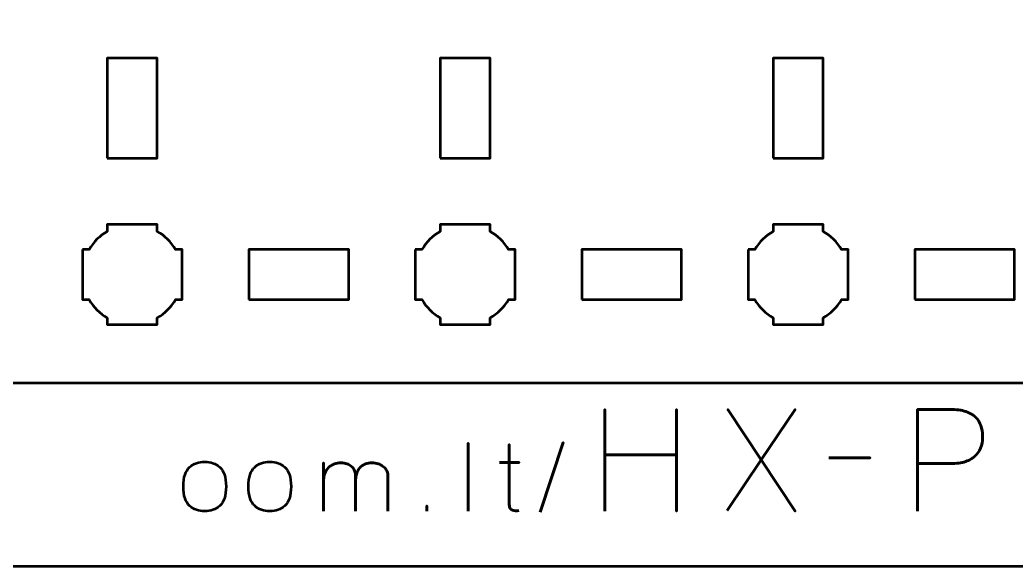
# Model space of a CAD drawing. Header units: centimetres. Extents: x -21 to 0, y -29.7 to 0.
# Drawn here: x -11.78 to -5.79, y -29.7 to -26.42 of the extents above; entities that cross this region are included whole.
import ezdxf

# ---------------------------------------------------------------- set-up
doc = ezdxf.new("R2010")
doc.units = ezdxf.units.CM
doc.header["$MEASUREMENT"] = 0
doc.layers.add('Layer 1', color=7, linetype='Continuous')

msp = doc.modelspace()

# ---------------------------------------------------------------- linework, layer by layer
at = {"layer": 'Layer 1', "lineweight": 53}
for points in [[(-11.25, -27.24999), (-10.95, -27.24999), (-10.95, -26.64999), (-11.25, -26.64999), (-11.25, -27.24999)], [(-9.25, -27.24999), (-8.95, -27.24999), (-8.95, -26.64999), (-9.25, -26.64999), (-9.25, -27.24999)], [(-7.25, -27.24999), (-6.95, -27.24999), (-6.95, -26.64999), (-7.25, -26.64999), (-7.25, -27.24999)], [(-10.4, -28.09999), (-9.8, -28.09999), (-9.8, -27.79999), (-10.4, -27.79999), (-10.4, -28.09999)], [(-8.4, -28.09999), (-7.8, -28.09999), (-7.8, -27.79999), (-8.4, -27.79999), (-8.4, -28.09999)], [(-6.4, -28.09999), (-5.8, -28.09999), (-5.8, -27.79999), (-6.4, -27.79999), (-6.4, -28.09999)]]:
    msp.add_lwpolyline(points, close=True, dxfattribs=at)
at = {"layer": 'Layer 1', "color": 1, "lineweight": 53}
msp.add_open_spline([(-21.00003, -29.19995), (-21.00003, -29.19995), (-21.00003, -5.29992), (-21.00003, -5.29992), (-21.00003, -5.29992), (-21.00003, -5.21709), (-20.93286, -5.14992), (-20.85003, -5.14992), (-20.85003, -5.14992), (-20.7672, -5.14992), (-20.70003, -5.08275), (-20.70003, -4.99992), (-20.70003, -4.99992), (-20.70003, -4.91709), (-20.7672, -4.84992), (-20.85003, -4.84992), (-20.85003, -4.84992), (-20.93286, -4.84992), (-21.00003, -4.78275), (-21.00003, -4.69992), (-21.00003, -4.69992), (-21.00003, -4.61709), (-20.93286, -4.54992), (-20.85003, -4.54992), (-20.85003, -4.54992), (-20.7672, -4.54992), (-20.70003, -4.48275), (-20.70003, -4.39992), (-20.70003, -4.39992), (-20.70003, -4.31709), (-20.7672, -4.24992), (-20.85003, -4.24992), (-20.85003, -4.24992), (-20.93286, -4.24992), (-21.00003, -4.18275), (-21.00003, -4.09992), (-21.00003, -4.09992), (-21.00003, -4.01709), (-20.93286, -3.94992), (-20.85003, -3.94992), (-20.85003, -3.94992), (-20.7672, -3.94992), (-20.70003, -3.88275), (-20.70003, -3.79992), (-20.70003, -3.79992), (-20.70003, -3.71709), (-20.7672, -3.64992), (-20.85003, -3.64992), (-20.85003, -3.64992), (-20.93286, -3.64992), (-21.00003, -3.58275), (-21.00003, -3.49992), (-21.00003, -3.49992), (-21.00003, -3.41709), (-20.93286, -3.34992), (-20.85003, -3.34992), (-20.85003, -3.34992), (-20.7672, -3.34992), (-20.70003, -3.28275), (-20.70003, -3.19992), (-20.70003, -3.19992), (-20.70003, -3.11709), (-20.7672, -3.04992), (-20.85003, -3.04992), (-20.85003, -3.04992), (-20.93286, -3.04992), (-21.00003, -2.98275), (-21.00003, -2.89992), (-21.00003, -2.89992), (-21.00003, -2.81709), (-20.93286, -2.74992), (-20.85003, -2.74992), (-20.85003, -2.74992), (-20.7672, -2.74992), (-20.70003, -2.68275), (-20.70003, -2.59992), (-20.70003, -2.59992), (-20.70003, -2.51709), (-20.7672, -2.44992), (-20.85003, -2.44992), (-20.85003, -2.44992), (-20.93286, -2.44992), (-21.00003, -2.38275), (-21.00003, -2.29992), (-21.00003, -2.29992), (-21.00003, -2.21709), (-20.93286, -2.14992), (-20.85003, -2.14992), (-20.85003, -2.14992), (-20.7672, -2.14992), (-20.70003, -2.08275), (-20.70003, -1.99992), (-20.70003, -1.99992), (-20.70003, -1.91709), (-20.7672, -1.84992), (-20.85003, -1.84992), (-20.85003, -1.84992), (-20.93286, -1.84992), (-21.00003, -1.78275), (-21.00003, -1.69992), (-21.00003, -1.69992), (-21.00003, -1.61709), (-20.93286, -1.54992), (-20.85003, -1.54992), (-20.85003, -1.54992), (-20.7672, -1.54992), (-20.70003, -1.48275), (-20.70003, -1.39992), (-20.70003, -1.39992), (-20.70003, -1.31709), (-20.7672, -1.24992), (-20.85003, -1.24992), (-20.85003, -1.24992), (-20.93286, -1.24992), (-21.00003, -1.18275), (-21.00003, -1.09992), (-21.00003, -1.09992), (-21.00003, -1.09992), (-21.00003, -0.49992), (-21.00003, -0.49992), (-21.00003, -0.49992), (-21.00003, -0.22295), (-20.77694, 0.00004), (-20.49994, 0.00004), (-20.49994, 0.00004), (-20.49994, 0.00004), (-0.50008, 0.00004), (-0.50008, 0.00004), (-0.50008, 0.00004), (-0.22294, 0.00004), (0.00002, -0.22295), (0.00002, -0.49992), (0.00002, -0.49992), (0.00002, -0.49992), (0.00002, -29.19995), (0.00002, -29.19995), (0.00002, -29.19995), (0.00002, -29.47695), (-0.22294, -29.70004), (-0.50008, -29.70004), (-0.50008, -29.70004), (-0.50008, -29.70004), (-20.49994, -29.70004), (-20.49994, -29.70004), (-20.49994, -29.70004), (-20.77694, -29.70004), (-21.00003, -29.47695), (-21.00003, -29.19995)], degree=3, knots=[0, 0, 0, 0, 0.027027, 0.027027, 0.027027, 0.027027, 0.0540541, 0.0540541, 0.0540541, 0.0540541, 0.0810811, 0.0810811, 0.0810811, 0.0810811, 0.1081081, 0.1081081, 0.1081081, 0.1081081, 0.1351351, 0.1351351, 0.1351351, 0.1351351, 0.1621622, 0.1621622, 0.1621622, 0.1621622, 0.1891892, 0.1891892, 0.1891892, 0.1891892, 0.2162162, 0.2162162, 0.2162162, 0.2162162, 0.2432432, 0.2432432, 0.2432432, 0.2432432, 0.2702703, 0.2702703, 0.2702703, 0.2702703, 0.2972973, 0.2972973, 0.2972973, 0.2972973, 0.3243243, 0.3243243, 0.3243243, 0.3243243, 0.3513514, 0.3513514, 0.3513514, 0.3513514, 0.3783784, 0.3783784, 0.3783784, 0.3783784, 0.4054054, 0.4054054, 0.4054054, 0.4054054, 0.4324324, 0.4324324, 0.4324324, 0.4324324, 0.4594595, 0.4594595, 0.4594595, 0.4594595, 0.4864865, 0.4864865, 0.4864865, 0.4864865, 0.5135135, 0.5135135, 0.5135135, 0.5135135, 0.5405405, 0.5405405, 0.5405405, 0.5405405, 0.5675676, 0.5675676, 0.5675676, 0.5675676, 0.5945946, 0.5945946, 0.5945946, 0.5945946, 0.6216216, 0.6216216, 0.6216216, 0.6216216, 0.6486486, 0.6486486, 0.6486486, 0.6486486, 0.6756757, 0.6756757, 0.6756757, 0.6756757, 0.7027027, 0.7027027, 0.7027027, 0.7027027, 0.7297297, 0.7297297, 0.7297297, 0.7297297, 0.7567568, 0.7567568, 0.7567568, 0.7567568, 0.7837838, 0.7837838, 0.7837838, 0.7837838, 0.8108108, 0.8108108, 0.8108108, 0.8108108, 0.8378378, 0.8378378, 0.8378378, 0.8378378, 0.8648649, 0.8648649, 0.8648649, 0.8648649, 0.8918919, 0.8918919, 0.8918919, 0.8918919, 0.9189189, 0.9189189, 0.9189189, 0.9189189, 0.9459459, 0.9459459, 0.9459459, 0.9459459, 0.972973, 0.972973, 0.972973, 0.972973, 1, 1, 1, 1], dxfattribs=at)
at = {"layer": 'Layer 1', "color": 3, "lineweight": 53}
msp.add_open_spline([(-15.75, -28.09999), (-15.75, -28.09999), (-15.75, -23.79999), (-15.75, -23.79999), (-15.75, -23.79999), (-15.75, -23.5239), (-15.52609, -23.29999), (-15.25, -23.29999), (-15.25, -23.29999), (-15.25, -23.29999), (-0.95, -23.29999), (-0.95, -23.29999), (-0.95, -23.29999), (-0.67391, -23.29999), (-0.45, -23.5239), (-0.45, -23.79999), (-0.45, -23.79999), (-0.45, -23.79999), (-0.45, -28.09999), (-0.45, -28.09999), (-0.45, -28.09999), (-0.45, -28.37608), (-0.67391, -28.59999), (-0.95, -28.59999), (-0.95, -28.59999), (-0.95, -28.59999), (-15.25, -28.59999), (-15.25, -28.59999), (-15.25, -28.59999), (-15.52609, -28.59999), (-15.75, -28.37608), (-15.75, -28.09999)], degree=3, knots=[0, 0, 0, 0, 0.125, 0.125, 0.125, 0.125, 0.25, 0.25, 0.25, 0.25, 0.375, 0.375, 0.375, 0.375, 0.5, 0.5, 0.5, 0.5, 0.625, 0.625, 0.625, 0.625, 0.75, 0.75, 0.75, 0.75, 0.875, 0.875, 0.875, 0.875, 1, 1, 1, 1], dxfattribs=at)
at = {"layer": 'Layer 1', "lineweight": 53}
for points in [[(-11.4, -27.79999), (-11.4, -27.79999), (-11.35985, -27.79999), (-11.35985, -27.79999), (-11.35985, -27.79999), (-11.3335, -27.75446), (-11.29553, -27.71649), (-11.25, -27.69014), (-11.25, -27.69014), (-11.25, -27.69014), (-11.25, -27.64999), (-11.25, -27.64999), (-11.25, -27.64999), (-11.25, -27.64999), (-11.1, -27.64999), (-11.1, -27.64999), (-11.1, -27.64999), (-11.1, -27.64999), (-10.95, -27.64999), (-10.95, -27.64999), (-10.95, -27.64999), (-10.95, -27.64999), (-10.95, -27.69014), (-10.95, -27.69014), (-10.95, -27.69014), (-10.90447, -27.71649), (-10.8665, -27.75446), (-10.84015, -27.79999), (-10.84015, -27.79999), (-10.84015, -27.79999), (-10.8, -27.79999), (-10.8, -27.79999), (-10.8, -27.79999), (-10.8, -27.79999), (-10.8, -27.94999), (-10.8, -27.94999), (-10.8, -27.94999), (-10.8, -27.94999), (-10.8, -28.09999), (-10.8, -28.09999), (-10.8, -28.09999), (-10.8, -28.09999), (-10.84015, -28.09999), (-10.84015, -28.09999), (-10.84015, -28.09999), (-10.8665, -28.14552), (-10.90447, -28.18349), (-10.95, -28.20984), (-10.95, -28.20984), (-10.95, -28.20984), (-10.95, -28.24999), (-10.95, -28.24999), (-10.95, -28.24999), (-10.95, -28.24999), (-11.1, -28.24999), (-11.1, -28.24999), (-11.1, -28.24999), (-11.1, -28.24999), (-11.25, -28.24999), (-11.25, -28.24999), (-11.25, -28.24999), (-11.25, -28.24999), (-11.25, -28.20984), (-11.25, -28.20984), (-11.25, -28.20984), (-11.29553, -28.18349), (-11.3335, -28.14552), (-11.35985, -28.09999), (-11.35985, -28.09999), (-11.35985, -28.09999), (-11.4, -28.09999), (-11.4, -28.09999), (-11.4, -28.09999), (-11.4, -28.09999), (-11.4, -27.94999), (-11.4, -27.94999), (-11.4, -27.94999), (-11.4, -27.94999), (-11.4, -27.79999), (-11.4, -27.79999)], [(-9.4, -27.79999), (-9.4, -27.79999), (-9.35985, -27.79999), (-9.35985, -27.79999), (-9.35985, -27.79999), (-9.3335, -27.75446), (-9.29553, -27.71649), (-9.25, -27.69014), (-9.25, -27.69014), (-9.25, -27.69014), (-9.25, -27.64999), (-9.25, -27.64999), (-9.25, -27.64999), (-9.25, -27.64999), (-9.1, -27.64999), (-9.1, -27.64999), (-9.1, -27.64999), (-9.1, -27.64999), (-8.95, -27.64999), (-8.95, -27.64999), (-8.95, -27.64999), (-8.95, -27.64999), (-8.95, -27.69014), (-8.95, -27.69014), (-8.95, -27.69014), (-8.90447, -27.71649), (-8.8665, -27.75446), (-8.84015, -27.79999), (-8.84015, -27.79999), (-8.84015, -27.79999), (-8.8, -27.79999), (-8.8, -27.79999), (-8.8, -27.79999), (-8.8, -27.79999), (-8.8, -27.94999), (-8.8, -27.94999), (-8.8, -27.94999), (-8.8, -27.94999), (-8.8, -28.09999), (-8.8, -28.09999), (-8.8, -28.09999), (-8.8, -28.09999), (-8.84015, -28.09999), (-8.84015, -28.09999), (-8.84015, -28.09999), (-8.8665, -28.14552), (-8.90447, -28.18349), (-8.95, -28.20984), (-8.95, -28.20984), (-8.95, -28.20984), (-8.95, -28.24999), (-8.95, -28.24999), (-8.95, -28.24999), (-8.95, -28.24999), (-9.1, -28.24999), (-9.1, -28.24999), (-9.1, -28.24999), (-9.1, -28.24999), (-9.25, -28.24999), (-9.25, -28.24999), (-9.25, -28.24999), (-9.25, -28.24999), (-9.25, -28.20984), (-9.25, -28.20984), (-9.25, -28.20984), (-9.29553, -28.18349), (-9.3335, -28.14552), (-9.35985, -28.09999), (-9.35985, -28.09999), (-9.35985, -28.09999), (-9.4, -28.09999), (-9.4, -28.09999), (-9.4, -28.09999), (-9.4, -28.09999), (-9.4, -27.94999), (-9.4, -27.94999), (-9.4, -27.94999), (-9.4, -27.94999), (-9.4, -27.79999), (-9.4, -27.79999)], [(-7.4, -27.79999), (-7.4, -27.79999), (-7.35985, -27.79999), (-7.35985, -27.79999), (-7.35985, -27.79999), (-7.3335, -27.75446), (-7.29553, -27.71649), (-7.25, -27.69014), (-7.25, -27.69014), (-7.25, -27.69014), (-7.25, -27.64999), (-7.25, -27.64999), (-7.25, -27.64999), (-7.25, -27.64999), (-7.1, -27.64999), (-7.1, -27.64999), (-7.1, -27.64999), (-7.1, -27.64999), (-6.95, -27.64999), (-6.95, -27.64999), (-6.95, -27.64999), (-6.95, -27.64999), (-6.95, -27.69014), (-6.95, -27.69014), (-6.95, -27.69014), (-6.90447, -27.71649), (-6.8665, -27.75446), (-6.84015, -27.79999), (-6.84015, -27.79999), (-6.84015, -27.79999), (-6.8, -27.79999), (-6.8, -27.79999), (-6.8, -27.79999), (-6.8, -27.79999), (-6.8, -27.94999), (-6.8, -27.94999), (-6.8, -27.94999), (-6.8, -27.94999), (-6.8, -28.09999), (-6.8, -28.09999), (-6.8, -28.09999), (-6.8, -28.09999), (-6.84015, -28.09999), (-6.84015, -28.09999), (-6.84015, -28.09999), (-6.8665, -28.14552), (-6.90447, -28.18349), (-6.95, -28.20984), (-6.95, -28.20984), (-6.95, -28.20984), (-6.95, -28.24999), (-6.95, -28.24999), (-6.95, -28.24999), (-6.95, -28.24999), (-7.1, -28.24999), (-7.1, -28.24999), (-7.1, -28.24999), (-7.1, -28.24999), (-7.25, -28.24999), (-7.25, -28.24999), (-7.25, -28.24999), (-7.25, -28.24999), (-7.25, -28.20984), (-7.25, -28.20984), (-7.25, -28.20984), (-7.29553, -28.18349), (-7.3335, -28.14552), (-7.35985, -28.09999), (-7.35985, -28.09999), (-7.35985, -28.09999), (-7.4, -28.09999), (-7.4, -28.09999), (-7.4, -28.09999), (-7.4, -28.09999), (-7.4, -27.94999), (-7.4, -27.94999), (-7.4, -27.94999), (-7.4, -27.94999), (-7.4, -27.79999), (-7.4, -27.79999)]]:
    msp.add_open_spline(points, degree=3, knots=[0, 0, 0, 0, 0.05, 0.05, 0.05, 0.05, 0.1, 0.1, 0.1, 0.1, 0.15, 0.15, 0.15, 0.15, 0.2, 0.2, 0.2, 0.2, 0.25, 0.25, 0.25, 0.25, 0.3, 0.3, 0.3, 0.3, 0.35, 0.35, 0.35, 0.35, 0.4, 0.4, 0.4, 0.4, 0.45, 0.45, 0.45, 0.45, 0.5, 0.5, 0.5, 0.5, 0.55, 0.55, 0.55, 0.55, 0.6, 0.6, 0.6, 0.6, 0.65, 0.65, 0.65, 0.65, 0.7, 0.7, 0.7, 0.7, 0.75, 0.75, 0.75, 0.75, 0.8, 0.8, 0.8, 0.8, 0.85, 0.85, 0.85, 0.85, 0.9, 0.9, 0.9, 0.9, 0.95, 0.95, 0.95, 0.95, 1, 1, 1, 1], dxfattribs=at)
at = {"layer": 'Layer 1', "color": 5, "lineweight": 53}
for points, knots in [([(-8.2611, -29.36992), (-8.2611, -29.36992), (-8.2611, -29.0321), (-8.2611, -29.0321), (-8.2611, -29.0321), (-8.2611, -29.0321), (-7.83014, -29.0321), (-7.83014, -29.0321), (-7.83014, -29.0321), (-7.83014, -29.0321), (-7.83014, -29.36992), (-7.83014, -29.36992), (-7.83014, -29.36992), (-7.83014, -29.36992), (-7.83014, -28.76032), (-7.83014, -28.76032), (-7.83014, -28.76032), (-7.83014, -28.76032), (-7.83014, -29.0321), (-7.83014, -29.0321), (-7.83014, -29.0321), (-7.83014, -29.0321), (-8.2611, -29.0321), (-8.2611, -29.0321), (-8.2611, -29.0321), (-8.2611, -29.0321), (-8.2611, -28.76032), (-8.2611, -28.76032), (-8.2611, -28.76032), (-8.2611, -28.76032), (-8.2611, -29.36992), (-8.2611, -29.36992)], [0, 0, 0, 0, 0.125, 0.125, 0.125, 0.125, 0.25, 0.25, 0.25, 0.25, 0.375, 0.375, 0.375, 0.375, 0.5, 0.5, 0.5, 0.5, 0.625, 0.625, 0.625, 0.625, 0.75, 0.75, 0.75, 0.75, 0.875, 0.875, 0.875, 0.875, 1, 1, 1, 1]), ([(-7.52619, -29.36569), (-7.52619, -29.36569), (-7.3213, -29.06258), (-7.3213, -29.06258), (-7.3213, -29.06258), (-7.3213, -29.06258), (-7.5228, -28.75947), (-7.5228, -28.75947), (-7.5228, -28.75947), (-7.5228, -28.75947), (-7.3213, -29.06258), (-7.3213, -29.06258), (-7.3213, -29.06258), (-7.3213, -29.06258), (-7.11725, -28.75947), (-7.11725, -28.75947), (-7.11725, -28.75947), (-7.11725, -28.75947), (-7.3213, -29.06258), (-7.3213, -29.06258), (-7.3213, -29.06258), (-7.3213, -29.06258), (-7.11725, -29.36992), (-7.11725, -29.36992), (-7.11725, -29.36992), (-7.11725, -29.36992), (-7.3213, -29.06258), (-7.3213, -29.06258), (-7.3213, -29.06258), (-7.3213, -29.06258), (-7.52619, -29.36569), (-7.52619, -29.36569)], [0, 0, 0, 0, 0.125, 0.125, 0.125, 0.125, 0.25, 0.25, 0.25, 0.25, 0.375, 0.375, 0.375, 0.375, 0.5, 0.5, 0.5, 0.5, 0.625, 0.625, 0.625, 0.625, 0.75, 0.75, 0.75, 0.75, 0.875, 0.875, 0.875, 0.875, 1, 1, 1, 1]), ([(-6.38318, -29.36992), (-6.38318, -29.36992), (-6.38318, -28.75947), (-6.38318, -28.75947), (-6.38318, -28.75947), (-6.38318, -28.75947), (-6.18845, -28.75947), (-6.18845, -28.75947), (-6.18845, -28.75947), (-6.1495, -28.75961), (-6.11747, -28.76399), (-6.09221, -28.77245), (-6.09221, -28.77245), (-6.06709, -28.78078), (-6.04733, -28.79235), (-6.03308, -28.80703), (-6.03308, -28.80703), (-6.01883, -28.82156), (-6.00867, -28.83821), (-6.00246, -28.85698), (-6.00246, -28.85698), (-5.99639, -28.87575), (-5.99286, -28.89536), (-5.99202, -28.9161), (-5.99202, -28.9161), (-5.99103, -28.93685), (-5.99343, -28.95717), (-5.99907, -28.97692), (-5.99907, -28.97692), (-6.00486, -28.99668), (-6.0146, -29.0146), (-6.02857, -29.03069), (-6.02857, -29.03069), (-6.04239, -29.04677), (-6.06116, -29.05962), (-6.08473, -29.06907), (-6.08473, -29.06907), (-6.10829, -29.07867), (-6.1375, -29.08346), (-6.17236, -29.08375), (-6.17236, -29.08375), (-6.17236, -29.08375), (-6.38318, -29.08375), (-6.38318, -29.08375), (-6.38318, -29.08375), (-6.38318, -29.08375), (-6.17236, -29.08375), (-6.17236, -29.08375), (-6.17236, -29.08375), (-6.13821, -29.08346), (-6.10928, -29.07867), (-6.08586, -29.06907), (-6.08586, -29.06907), (-6.06229, -29.05962), (-6.04352, -29.04677), (-6.02941, -29.03069), (-6.02941, -29.03069), (-6.01544, -29.0146), (-6.00542, -28.99668), (-5.9995, -28.97692), (-5.9995, -28.97692), (-5.99357, -28.95717), (-5.99103, -28.93685), (-5.99202, -28.9161), (-5.99202, -28.9161), (-5.99286, -28.89536), (-5.99639, -28.87575), (-6.00274, -28.85698), (-6.00274, -28.85698), (-6.00895, -28.83821), (-6.01939, -28.82156), (-6.03365, -28.80703), (-6.03365, -28.80703), (-6.04804, -28.79235), (-6.06779, -28.78078), (-6.09291, -28.77245), (-6.09291, -28.77245), (-6.11817, -28.76399), (-6.14992, -28.75961), (-6.18845, -28.75947), (-6.18845, -28.75947), (-6.18845, -28.75947), (-6.38318, -28.75947), (-6.38318, -28.75947), (-6.38318, -28.75947), (-6.38318, -28.75947), (-6.38318, -29.36992), (-6.38318, -29.36992)], [0, 0, 0, 0, 0.0454545, 0.0454545, 0.0454545, 0.0454545, 0.0909091, 0.0909091, 0.0909091, 0.0909091, 0.1363636, 0.1363636, 0.1363636, 0.1363636, 0.1818182, 0.1818182, 0.1818182, 0.1818182, 0.2272727, 0.2272727, 0.2272727, 0.2272727, 0.2727273, 0.2727273, 0.2727273, 0.2727273, 0.3181818, 0.3181818, 0.3181818, 0.3181818, 0.3636364, 0.3636364, 0.3636364, 0.3636364, 0.4090909, 0.4090909, 0.4090909, 0.4090909, 0.4545455, 0.4545455, 0.4545455, 0.4545455, 0.5, 0.5, 0.5, 0.5, 0.5454545, 0.5454545, 0.5454545, 0.5454545, 0.5909091, 0.5909091, 0.5909091, 0.5909091, 0.6363636, 0.6363636, 0.6363636, 0.6363636, 0.6818182, 0.6818182, 0.6818182, 0.6818182, 0.7272727, 0.7272727, 0.7272727, 0.7272727, 0.7727273, 0.7727273, 0.7727273, 0.7727273, 0.8181818, 0.8181818, 0.8181818, 0.8181818, 0.8636364, 0.8636364, 0.8636364, 0.8636364, 0.9090909, 0.9090909, 0.9090909, 0.9090909, 0.9545455, 0.9545455, 0.9545455, 0.9545455, 1, 1, 1, 1]), ([(-8.64944, -29.37556), (-8.64944, -29.37556), (-8.51115, -28.95901), (-8.51115, -28.95901), (-8.51115, -28.95901), (-8.51115, -28.95901), (-8.64944, -29.37556), (-8.64944, -29.37556)], [0, 0, 0, 0, 0.5, 0.5, 0.5, 0.5, 1, 1, 1, 1]), ([(-9.08237, -29.36992), (-9.08237, -29.36992), (-9.08237, -28.96296), (-9.08237, -28.96296), (-9.08237, -28.96296), (-9.08237, -28.96296), (-9.08237, -29.36992), (-9.08237, -29.36992)], [0, 0, 0, 0, 0.5, 0.5, 0.5, 0.5, 1, 1, 1, 1]), ([(-8.77757, -29.3671), (-8.78453, -29.36766), (-8.79149, -29.36785), (-8.79827, -29.36766), (-8.79827, -29.36766), (-8.80504, -29.36747), (-8.81116, -29.36644), (-8.81671, -29.36437), (-8.81671, -29.36437), (-8.82226, -29.36239), (-8.82668, -29.35882), (-8.83006, -29.35374), (-8.83006, -29.35374), (-8.83336, -29.34866), (-8.83505, -29.34142), (-8.83514, -29.3321), (-8.83514, -29.3321), (-8.83514, -29.32768), (-8.83514, -29.32016), (-8.83514, -29.30962), (-8.83514, -29.30962), (-8.83514, -29.29899), (-8.83514, -29.28619), (-8.83514, -29.27105), (-8.83514, -29.27105), (-8.83514, -29.2559), (-8.83514, -29.23935), (-8.83514, -29.22138), (-8.83514, -29.22138), (-8.83514, -29.20341), (-8.83514, -29.18488), (-8.83514, -29.16569), (-8.83514, -29.16569), (-8.83514, -29.1465), (-8.83514, -29.12759), (-8.83514, -29.10887), (-8.83514, -29.10887), (-8.83514, -29.09015), (-8.83514, -29.07255), (-8.83514, -29.056), (-8.83514, -29.056), (-8.83514, -29.03944), (-8.83514, -29.02476), (-8.83514, -29.01207), (-8.83514, -29.01207), (-8.83514, -28.99927), (-8.83514, -28.9893), (-8.83514, -28.98196), (-8.83514, -28.98196), (-8.83514, -28.97472), (-8.83514, -28.97095), (-8.83514, -28.97086), (-8.83514, -28.97086), (-8.83514, -28.97095), (-8.83514, -28.97472), (-8.83514, -28.98196), (-8.83514, -28.98196), (-8.83514, -28.9893), (-8.83514, -28.99927), (-8.83514, -29.01207), (-8.83514, -29.01207), (-8.83514, -29.02476), (-8.83514, -29.03944), (-8.83514, -29.056), (-8.83514, -29.056), (-8.83514, -29.07255), (-8.83514, -29.09015), (-8.83514, -29.10887), (-8.83514, -29.10887), (-8.83514, -29.12759), (-8.83514, -29.1465), (-8.83514, -29.16569), (-8.83514, -29.16569), (-8.83514, -29.18488), (-8.83514, -29.20341), (-8.83514, -29.22138), (-8.83514, -29.22138), (-8.83514, -29.23935), (-8.83514, -29.2559), (-8.83514, -29.27105), (-8.83514, -29.27105), (-8.83514, -29.28619), (-8.83514, -29.29899), (-8.83514, -29.30962), (-8.83514, -29.30962), (-8.83514, -29.32016), (-8.83514, -29.32768), (-8.83514, -29.3321), (-8.83514, -29.3321), (-8.83505, -29.34142), (-8.83336, -29.34866), (-8.83006, -29.35374), (-8.83006, -29.35374), (-8.82668, -29.35882), (-8.82226, -29.36239), (-8.81671, -29.36437), (-8.81671, -29.36437), (-8.81116, -29.36644), (-8.80504, -29.36747), (-8.79827, -29.36766), (-8.79827, -29.36766), (-8.79149, -29.36785), (-8.78453, -29.36766), (-8.77757, -29.3671)], [0, 0, 0, 0, 0.0384615, 0.0384615, 0.0384615, 0.0384615, 0.0769231, 0.0769231, 0.0769231, 0.0769231, 0.1153846, 0.1153846, 0.1153846, 0.1153846, 0.1538462, 0.1538462, 0.1538462, 0.1538462, 0.1923077, 0.1923077, 0.1923077, 0.1923077, 0.2307692, 0.2307692, 0.2307692, 0.2307692, 0.2692308, 0.2692308, 0.2692308, 0.2692308, 0.3076923, 0.3076923, 0.3076923, 0.3076923, 0.3461538, 0.3461538, 0.3461538, 0.3461538, 0.3846154, 0.3846154, 0.3846154, 0.3846154, 0.4230769, 0.4230769, 0.4230769, 0.4230769, 0.4615385, 0.4615385, 0.4615385, 0.4615385, 0.5, 0.5, 0.5, 0.5, 0.5384615, 0.5384615, 0.5384615, 0.5384615, 0.5769231, 0.5769231, 0.5769231, 0.5769231, 0.6153846, 0.6153846, 0.6153846, 0.6153846, 0.6538462, 0.6538462, 0.6538462, 0.6538462, 0.6923077, 0.6923077, 0.6923077, 0.6923077, 0.7307692, 0.7307692, 0.7307692, 0.7307692, 0.7692308, 0.7692308, 0.7692308, 0.7692308, 0.8076923, 0.8076923, 0.8076923, 0.8076923, 0.8461538, 0.8461538, 0.8461538, 0.8461538, 0.8846154, 0.8846154, 0.8846154, 0.8846154, 0.9230769, 0.9230769, 0.9230769, 0.9230769, 0.9615385, 0.9615385, 0.9615385, 0.9615385, 1, 1, 1, 1]), ([(-10.66506, -29.36992), (-10.64728, -29.37001), (-10.63073, -29.36776), (-10.6153, -29.36296), (-10.6153, -29.36296), (-10.59987, -29.35816), (-10.58623, -29.35016), (-10.57456, -29.33897), (-10.57456, -29.33897), (-10.5628, -29.32778), (-10.55368, -29.31263), (-10.547, -29.29344), (-10.547, -29.29344), (-10.54042, -29.27434), (-10.53703, -29.25054), (-10.53693, -29.22204), (-10.53693, -29.22204), (-10.53703, -29.19363), (-10.54042, -29.16992), (-10.547, -29.15092), (-10.547, -29.15092), (-10.55368, -29.13191), (-10.5628, -29.11677), (-10.57456, -29.10557), (-10.57456, -29.10557), (-10.58623, -29.09447), (-10.59987, -29.08648), (-10.6153, -29.08168), (-10.6153, -29.08168), (-10.63073, -29.07688), (-10.64728, -29.07462), (-10.66506, -29.07472), (-10.66506, -29.07472), (-10.68265, -29.07462), (-10.69921, -29.07688), (-10.71464, -29.08168), (-10.71464, -29.08168), (-10.73007, -29.08648), (-10.74361, -29.09447), (-10.75537, -29.10557), (-10.75537, -29.10557), (-10.76713, -29.11677), (-10.77635, -29.13191), (-10.78303, -29.15092), (-10.78303, -29.15092), (-10.78971, -29.16992), (-10.7931, -29.19363), (-10.79319, -29.22204), (-10.79319, -29.22204), (-10.7931, -29.25054), (-10.78971, -29.27434), (-10.78303, -29.29344), (-10.78303, -29.29344), (-10.77635, -29.31263), (-10.76713, -29.32778), (-10.75537, -29.33897), (-10.75537, -29.33897), (-10.74361, -29.35016), (-10.73007, -29.35816), (-10.71464, -29.36296), (-10.71464, -29.36296), (-10.69921, -29.36776), (-10.68265, -29.37001), (-10.66506, -29.36992)], [0, 0, 0, 0, 0.0625, 0.0625, 0.0625, 0.0625, 0.125, 0.125, 0.125, 0.125, 0.1875, 0.1875, 0.1875, 0.1875, 0.25, 0.25, 0.25, 0.25, 0.3125, 0.3125, 0.3125, 0.3125, 0.375, 0.375, 0.375, 0.375, 0.4375, 0.4375, 0.4375, 0.4375, 0.5, 0.5, 0.5, 0.5, 0.5625, 0.5625, 0.5625, 0.5625, 0.625, 0.625, 0.625, 0.625, 0.6875, 0.6875, 0.6875, 0.6875, 0.75, 0.75, 0.75, 0.75, 0.8125, 0.8125, 0.8125, 0.8125, 0.875, 0.875, 0.875, 0.875, 0.9375, 0.9375, 0.9375, 0.9375, 1, 1, 1, 1]), ([(-10.66506, -29.36992), (-10.64728, -29.37001), (-10.63073, -29.36776), (-10.6153, -29.36296), (-10.6153, -29.36296), (-10.59987, -29.35816), (-10.58623, -29.35016), (-10.57456, -29.33897), (-10.57456, -29.33897), (-10.5628, -29.32778), (-10.55368, -29.31263), (-10.547, -29.29344), (-10.547, -29.29344), (-10.54042, -29.27434), (-10.53703, -29.25054), (-10.53693, -29.22204), (-10.53693, -29.22204), (-10.53703, -29.19363), (-10.54042, -29.16992), (-10.547, -29.15092), (-10.547, -29.15092), (-10.55368, -29.13191), (-10.5628, -29.11677), (-10.57456, -29.10557), (-10.57456, -29.10557), (-10.58623, -29.09447), (-10.59987, -29.08648), (-10.6153, -29.08168), (-10.6153, -29.08168), (-10.63073, -29.07688), (-10.64728, -29.07462), (-10.66506, -29.07472), (-10.66506, -29.07472), (-10.68265, -29.07462), (-10.69921, -29.07688), (-10.71464, -29.08168), (-10.71464, -29.08168), (-10.73007, -29.08648), (-10.74361, -29.09447), (-10.75537, -29.10557), (-10.75537, -29.10557), (-10.76713, -29.11677), (-10.77635, -29.13191), (-10.78303, -29.15092), (-10.78303, -29.15092), (-10.78971, -29.16992), (-10.7931, -29.19363), (-10.79319, -29.22204), (-10.79319, -29.22204), (-10.7931, -29.25054), (-10.78971, -29.27434), (-10.78303, -29.29344), (-10.78303, -29.29344), (-10.77635, -29.31263), (-10.76713, -29.32778), (-10.75537, -29.33897), (-10.75537, -29.33897), (-10.74361, -29.35016), (-10.73007, -29.35816), (-10.71464, -29.36296), (-10.71464, -29.36296), (-10.69921, -29.36776), (-10.68265, -29.37001), (-10.66506, -29.36992)], [0, 0, 0, 0, 0.0625, 0.0625, 0.0625, 0.0625, 0.125, 0.125, 0.125, 0.125, 0.1875, 0.1875, 0.1875, 0.1875, 0.25, 0.25, 0.25, 0.25, 0.3125, 0.3125, 0.3125, 0.3125, 0.375, 0.375, 0.375, 0.375, 0.4375, 0.4375, 0.4375, 0.4375, 0.5, 0.5, 0.5, 0.5, 0.5625, 0.5625, 0.5625, 0.5625, 0.625, 0.625, 0.625, 0.625, 0.6875, 0.6875, 0.6875, 0.6875, 0.75, 0.75, 0.75, 0.75, 0.8125, 0.8125, 0.8125, 0.8125, 0.875, 0.875, 0.875, 0.875, 0.9375, 0.9375, 0.9375, 0.9375, 1, 1, 1, 1]), ([(-10.27447, -29.36992), (-10.25669, -29.37001), (-10.24014, -29.36776), (-10.22471, -29.36296), (-10.22471, -29.36296), (-10.20928, -29.35816), (-10.19564, -29.35016), (-10.18397, -29.33897), (-10.18397, -29.33897), (-10.17221, -29.32778), (-10.16309, -29.31263), (-10.15641, -29.29344), (-10.15641, -29.29344), (-10.14983, -29.27434), (-10.14644, -29.25054), (-10.14634, -29.22204), (-10.14634, -29.22204), (-10.14644, -29.19363), (-10.14983, -29.16992), (-10.15641, -29.15092), (-10.15641, -29.15092), (-10.16309, -29.13191), (-10.17221, -29.11677), (-10.18397, -29.10557), (-10.18397, -29.10557), (-10.19564, -29.09447), (-10.20928, -29.08648), (-10.22471, -29.08168), (-10.22471, -29.08168), (-10.24014, -29.07688), (-10.25669, -29.07462), (-10.27447, -29.07472), (-10.27447, -29.07472), (-10.29206, -29.07462), (-10.30862, -29.07688), (-10.32405, -29.08168), (-10.32405, -29.08168), (-10.33948, -29.08648), (-10.35302, -29.09447), (-10.36478, -29.10557), (-10.36478, -29.10557), (-10.37654, -29.11677), (-10.38576, -29.13191), (-10.39244, -29.15092), (-10.39244, -29.15092), (-10.39912, -29.16992), (-10.40251, -29.19363), (-10.4026, -29.22204), (-10.4026, -29.22204), (-10.40251, -29.25054), (-10.39912, -29.27434), (-10.39244, -29.29344), (-10.39244, -29.29344), (-10.38576, -29.31263), (-10.37654, -29.32778), (-10.36478, -29.33897), (-10.36478, -29.33897), (-10.35302, -29.35016), (-10.33948, -29.35816), (-10.32405, -29.36296), (-10.32405, -29.36296), (-10.30862, -29.36776), (-10.29206, -29.37001), (-10.27447, -29.36992)], [0, 0, 0, 0, 0.0625, 0.0625, 0.0625, 0.0625, 0.125, 0.125, 0.125, 0.125, 0.1875, 0.1875, 0.1875, 0.1875, 0.25, 0.25, 0.25, 0.25, 0.3125, 0.3125, 0.3125, 0.3125, 0.375, 0.375, 0.375, 0.375, 0.4375, 0.4375, 0.4375, 0.4375, 0.5, 0.5, 0.5, 0.5, 0.5625, 0.5625, 0.5625, 0.5625, 0.625, 0.625, 0.625, 0.625, 0.6875, 0.6875, 0.6875, 0.6875, 0.75, 0.75, 0.75, 0.75, 0.8125, 0.8125, 0.8125, 0.8125, 0.875, 0.875, 0.875, 0.875, 0.9375, 0.9375, 0.9375, 0.9375, 1, 1, 1, 1]), ([(-10.27447, -29.36992), (-10.25669, -29.37001), (-10.24014, -29.36776), (-10.22471, -29.36296), (-10.22471, -29.36296), (-10.20928, -29.35816), (-10.19564, -29.35016), (-10.18397, -29.33897), (-10.18397, -29.33897), (-10.17221, -29.32778), (-10.16309, -29.31263), (-10.15641, -29.29344), (-10.15641, -29.29344), (-10.14983, -29.27434), (-10.14644, -29.25054), (-10.14634, -29.22204), (-10.14634, -29.22204), (-10.14644, -29.19363), (-10.14983, -29.16992), (-10.15641, -29.15092), (-10.15641, -29.15092), (-10.16309, -29.13191), (-10.17221, -29.11677), (-10.18397, -29.10557), (-10.18397, -29.10557), (-10.19564, -29.09447), (-10.20928, -29.08648), (-10.22471, -29.08168), (-10.22471, -29.08168), (-10.24014, -29.07688), (-10.25669, -29.07462), (-10.27447, -29.07472), (-10.27447, -29.07472), (-10.29206, -29.07462), (-10.30862, -29.07688), (-10.32405, -29.08168), (-10.32405, -29.08168), (-10.33948, -29.08648), (-10.35302, -29.09447), (-10.36478, -29.10557), (-10.36478, -29.10557), (-10.37654, -29.11677), (-10.38576, -29.13191), (-10.39244, -29.15092), (-10.39244, -29.15092), (-10.39912, -29.16992), (-10.40251, -29.19363), (-10.4026, -29.22204), (-10.4026, -29.22204), (-10.40251, -29.25054), (-10.39912, -29.27434), (-10.39244, -29.29344), (-10.39244, -29.29344), (-10.38576, -29.31263), (-10.37654, -29.32778), (-10.36478, -29.33897), (-10.36478, -29.33897), (-10.35302, -29.35016), (-10.33948, -29.35816), (-10.32405, -29.36296), (-10.32405, -29.36296), (-10.30862, -29.36776), (-10.29206, -29.37001), (-10.27447, -29.36992)], [0, 0, 0, 0, 0.0625, 0.0625, 0.0625, 0.0625, 0.125, 0.125, 0.125, 0.125, 0.1875, 0.1875, 0.1875, 0.1875, 0.25, 0.25, 0.25, 0.25, 0.3125, 0.3125, 0.3125, 0.3125, 0.375, 0.375, 0.375, 0.375, 0.4375, 0.4375, 0.4375, 0.4375, 0.5, 0.5, 0.5, 0.5, 0.5625, 0.5625, 0.5625, 0.5625, 0.625, 0.625, 0.625, 0.625, 0.6875, 0.6875, 0.6875, 0.6875, 0.75, 0.75, 0.75, 0.75, 0.8125, 0.8125, 0.8125, 0.8125, 0.875, 0.875, 0.875, 0.875, 0.9375, 0.9375, 0.9375, 0.9375, 1, 1, 1, 1]), ([(-9.75858, -29.36992), (-9.75858, -29.36983), (-9.75858, -29.3671), (-9.75858, -29.36174), (-9.75858, -29.36174), (-9.75858, -29.35647), (-9.75858, -29.34922), (-9.75858, -29.3401), (-9.75858, -29.3401), (-9.75858, -29.33088), (-9.75858, -29.32053), (-9.75858, -29.30887), (-9.75858, -29.30887), (-9.75858, -29.2973), (-9.75858, -29.28516), (-9.75858, -29.27237), (-9.75858, -29.27237), (-9.75858, -29.25967), (-9.75858, -29.24715), (-9.75858, -29.23474), (-9.75858, -29.23474), (-9.75858, -29.22232), (-9.75858, -29.21065), (-9.75858, -29.19993), (-9.75858, -29.19993), (-9.75858, -29.18911), (-9.75858, -29.17989), (-9.75858, -29.17208), (-9.75858, -29.17208), (-9.75858, -29.16437), (-9.75858, -29.15882), (-9.75858, -29.15543), (-9.75858, -29.15543), (-9.75848, -29.15016), (-9.75933, -29.14424), (-9.76093, -29.13775), (-9.76093, -29.13775), (-9.76253, -29.13116), (-9.76526, -29.12458), (-9.76911, -29.11799), (-9.76911, -29.11799), (-9.77297, -29.11131), (-9.77833, -29.1052), (-9.78501, -29.09955), (-9.78501, -29.09955), (-9.79178, -29.09391), (-9.80025, -29.08939), (-9.81041, -29.08591), (-9.81041, -29.08591), (-9.82067, -29.08243), (-9.83289, -29.08055), (-9.84719, -29.08036), (-9.84719, -29.08036), (-9.86149, -29.08036), (-9.87429, -29.08234), (-9.88548, -29.08629), (-9.88548, -29.08629), (-9.89677, -29.09033), (-9.90646, -29.09588), (-9.91474, -29.10294), (-9.91474, -29.10294), (-9.92292, -29.11), (-9.92979, -29.11809), (-9.93515, -29.1273), (-9.93515, -29.1273), (-9.94051, -29.13643), (-9.94447, -29.14612), (-9.9471, -29.15647), (-9.9471, -29.15647), (-9.94973, -29.16672), (-9.95105, -29.17716), (-9.95105, -29.18761), (-9.95105, -29.18761), (-9.95105, -29.17716), (-9.94973, -29.16672), (-9.9471, -29.15647), (-9.9471, -29.15647), (-9.94447, -29.14612), (-9.94051, -29.13643), (-9.93515, -29.1273), (-9.93515, -29.1273), (-9.92979, -29.11809), (-9.92292, -29.11), (-9.91474, -29.10294), (-9.91474, -29.10294), (-9.90646, -29.09588), (-9.89677, -29.09033), (-9.88548, -29.08629), (-9.88548, -29.08629), (-9.87429, -29.08234), (-9.86149, -29.08036), (-9.84719, -29.08036), (-9.84719, -29.08036), (-9.83289, -29.08055), (-9.82067, -29.08243), (-9.81041, -29.08591), (-9.81041, -29.08591), (-9.80025, -29.08939), (-9.79178, -29.09391), (-9.78501, -29.09955), (-9.78501, -29.09955), (-9.77833, -29.1052), (-9.77297, -29.11131), (-9.76911, -29.11799), (-9.76911, -29.11799), (-9.76526, -29.12458), (-9.76253, -29.13116), (-9.76093, -29.13775), (-9.76093, -29.13775), (-9.75933, -29.14424), (-9.75848, -29.15016), (-9.75858, -29.15543), (-9.75858, -29.15543), (-9.75858, -29.15882), (-9.75858, -29.16437), (-9.75858, -29.17208), (-9.75858, -29.17208), (-9.75858, -29.17989), (-9.75858, -29.18911), (-9.75858, -29.19993), (-9.75858, -29.19993), (-9.75858, -29.21065), (-9.75858, -29.22232), (-9.75858, -29.23474), (-9.75858, -29.23474), (-9.75858, -29.24715), (-9.75858, -29.25967), (-9.75858, -29.27237), (-9.75858, -29.27237), (-9.75858, -29.28516), (-9.75858, -29.2973), (-9.75858, -29.30887), (-9.75858, -29.30887), (-9.75858, -29.32053), (-9.75858, -29.33088), (-9.75858, -29.3401), (-9.75858, -29.3401), (-9.75858, -29.34922), (-9.75858, -29.35647), (-9.75858, -29.36174), (-9.75858, -29.36174), (-9.75858, -29.3671), (-9.75858, -29.36983), (-9.75858, -29.36992)], [0, 0, 0, 0, 0.0277778, 0.0277778, 0.0277778, 0.0277778, 0.0555556, 0.0555556, 0.0555556, 0.0555556, 0.0833333, 0.0833333, 0.0833333, 0.0833333, 0.1111111, 0.1111111, 0.1111111, 0.1111111, 0.1388889, 0.1388889, 0.1388889, 0.1388889, 0.1666667, 0.1666667, 0.1666667, 0.1666667, 0.1944444, 0.1944444, 0.1944444, 0.1944444, 0.2222222, 0.2222222, 0.2222222, 0.2222222, 0.25, 0.25, 0.25, 0.25, 0.2777778, 0.2777778, 0.2777778, 0.2777778, 0.3055556, 0.3055556, 0.3055556, 0.3055556, 0.3333333, 0.3333333, 0.3333333, 0.3333333, 0.3611111, 0.3611111, 0.3611111, 0.3611111, 0.3888889, 0.3888889, 0.3888889, 0.3888889, 0.4166667, 0.4166667, 0.4166667, 0.4166667, 0.4444444, 0.4444444, 0.4444444, 0.4444444, 0.4722222, 0.4722222, 0.4722222, 0.4722222, 0.5, 0.5, 0.5, 0.5, 0.5277778, 0.5277778, 0.5277778, 0.5277778, 0.5555556, 0.5555556, 0.5555556, 0.5555556, 0.5833333, 0.5833333, 0.5833333, 0.5833333, 0.6111111, 0.6111111, 0.6111111, 0.6111111, 0.6388889, 0.6388889, 0.6388889, 0.6388889, 0.6666667, 0.6666667, 0.6666667, 0.6666667, 0.6944444, 0.6944444, 0.6944444, 0.6944444, 0.7222222, 0.7222222, 0.7222222, 0.7222222, 0.75, 0.75, 0.75, 0.75, 0.7777778, 0.7777778, 0.7777778, 0.7777778, 0.8055556, 0.8055556, 0.8055556, 0.8055556, 0.8333333, 0.8333333, 0.8333333, 0.8333333, 0.8611111, 0.8611111, 0.8611111, 0.8611111, 0.8888889, 0.8888889, 0.8888889, 0.8888889, 0.9166667, 0.9166667, 0.9166667, 0.9166667, 0.9444444, 0.9444444, 0.9444444, 0.9444444, 0.9722222, 0.9722222, 0.9722222, 0.9722222, 1, 1, 1, 1]), ([(-9.95105, -29.36992), (-9.95105, -29.36992), (-9.95105, -29.08036), (-9.95105, -29.08036), (-9.95105, -29.08036), (-9.95105, -29.08036), (-9.95105, -29.36992), (-9.95105, -29.36992)], [0, 0, 0, 0, 0.5, 0.5, 0.5, 0.5, 1, 1, 1, 1]), ([(-9.56441, -29.36992), (-9.56441, -29.36983), (-9.56441, -29.3671), (-9.56441, -29.36174), (-9.56441, -29.36174), (-9.56441, -29.35647), (-9.56441, -29.34922), (-9.56441, -29.3401), (-9.56441, -29.3401), (-9.56441, -29.33088), (-9.56441, -29.32053), (-9.56441, -29.30887), (-9.56441, -29.30887), (-9.56441, -29.2973), (-9.56441, -29.28516), (-9.56441, -29.27237), (-9.56441, -29.27237), (-9.56441, -29.25967), (-9.56441, -29.24715), (-9.56441, -29.23474), (-9.56441, -29.23474), (-9.56441, -29.22232), (-9.56441, -29.21065), (-9.56441, -29.19993), (-9.56441, -29.19993), (-9.56441, -29.18911), (-9.56441, -29.17989), (-9.56441, -29.17208), (-9.56441, -29.17208), (-9.56441, -29.16437), (-9.56441, -29.15882), (-9.56441, -29.15543), (-9.56441, -29.15543), (-9.56441, -29.15016), (-9.56544, -29.14424), (-9.56761, -29.13775), (-9.56761, -29.13775), (-9.56968, -29.13116), (-9.57306, -29.12458), (-9.57777, -29.11799), (-9.57777, -29.11799), (-9.58238, -29.11131), (-9.58849, -29.1052), (-9.59602, -29.09955), (-9.59602, -29.09955), (-9.60354, -29.09391), (-9.61267, -29.08939), (-9.62339, -29.08591), (-9.62339, -29.08591), (-9.63412, -29.08243), (-9.64663, -29.08055), (-9.66093, -29.08036), (-9.66093, -29.08036), (-9.67523, -29.08036), (-9.68783, -29.08234), (-9.69865, -29.08629), (-9.69865, -29.08629), (-9.70938, -29.09033), (-9.7186, -29.09588), (-9.72631, -29.10294), (-9.72631, -29.10294), (-9.73393, -29.11), (-9.74004, -29.11809), (-9.74484, -29.1273), (-9.74484, -29.1273), (-9.74964, -29.13643), (-9.75312, -29.14612), (-9.75528, -29.15647), (-9.75528, -29.15647), (-9.75754, -29.16672), (-9.75858, -29.17716), (-9.75858, -29.18761), (-9.75858, -29.18761), (-9.75858, -29.17716), (-9.75754, -29.16672), (-9.75528, -29.15647), (-9.75528, -29.15647), (-9.75312, -29.14612), (-9.74964, -29.13643), (-9.74484, -29.1273), (-9.74484, -29.1273), (-9.74004, -29.11809), (-9.73393, -29.11), (-9.72631, -29.10294), (-9.72631, -29.10294), (-9.7186, -29.09588), (-9.70938, -29.09033), (-9.69865, -29.08629), (-9.69865, -29.08629), (-9.68783, -29.08234), (-9.67523, -29.08036), (-9.66093, -29.08036), (-9.66093, -29.08036), (-9.64663, -29.08055), (-9.63412, -29.08243), (-9.62339, -29.08591), (-9.62339, -29.08591), (-9.61267, -29.08939), (-9.60354, -29.09391), (-9.59602, -29.09955), (-9.59602, -29.09955), (-9.58849, -29.1052), (-9.58238, -29.11131), (-9.57777, -29.11799), (-9.57777, -29.11799), (-9.57306, -29.12458), (-9.56968, -29.13116), (-9.56761, -29.13775), (-9.56761, -29.13775), (-9.56544, -29.14424), (-9.56441, -29.15016), (-9.56441, -29.15543), (-9.56441, -29.15543), (-9.56441, -29.15882), (-9.56441, -29.16437), (-9.56441, -29.17208), (-9.56441, -29.17208), (-9.56441, -29.17989), (-9.56441, -29.18911), (-9.56441, -29.19993), (-9.56441, -29.19993), (-9.56441, -29.21065), (-9.56441, -29.22232), (-9.56441, -29.23474), (-9.56441, -29.23474), (-9.56441, -29.24715), (-9.56441, -29.25967), (-9.56441, -29.27237), (-9.56441, -29.27237), (-9.56441, -29.28516), (-9.56441, -29.2973), (-9.56441, -29.30887), (-9.56441, -29.30887), (-9.56441, -29.32053), (-9.56441, -29.33088), (-9.56441, -29.3401), (-9.56441, -29.3401), (-9.56441, -29.34922), (-9.56441, -29.35647), (-9.56441, -29.36174), (-9.56441, -29.36174), (-9.56441, -29.3671), (-9.56441, -29.36983), (-9.56441, -29.36992)], [0, 0, 0, 0, 0.0277778, 0.0277778, 0.0277778, 0.0277778, 0.0555556, 0.0555556, 0.0555556, 0.0555556, 0.0833333, 0.0833333, 0.0833333, 0.0833333, 0.1111111, 0.1111111, 0.1111111, 0.1111111, 0.1388889, 0.1388889, 0.1388889, 0.1388889, 0.1666667, 0.1666667, 0.1666667, 0.1666667, 0.1944444, 0.1944444, 0.1944444, 0.1944444, 0.2222222, 0.2222222, 0.2222222, 0.2222222, 0.25, 0.25, 0.25, 0.25, 0.2777778, 0.2777778, 0.2777778, 0.2777778, 0.3055556, 0.3055556, 0.3055556, 0.3055556, 0.3333333, 0.3333333, 0.3333333, 0.3333333, 0.3611111, 0.3611111, 0.3611111, 0.3611111, 0.3888889, 0.3888889, 0.3888889, 0.3888889, 0.4166667, 0.4166667, 0.4166667, 0.4166667, 0.4444444, 0.4444444, 0.4444444, 0.4444444, 0.4722222, 0.4722222, 0.4722222, 0.4722222, 0.5, 0.5, 0.5, 0.5, 0.5277778, 0.5277778, 0.5277778, 0.5277778, 0.5555556, 0.5555556, 0.5555556, 0.5555556, 0.5833333, 0.5833333, 0.5833333, 0.5833333, 0.6111111, 0.6111111, 0.6111111, 0.6111111, 0.6388889, 0.6388889, 0.6388889, 0.6388889, 0.6666667, 0.6666667, 0.6666667, 0.6666667, 0.6944444, 0.6944444, 0.6944444, 0.6944444, 0.7222222, 0.7222222, 0.7222222, 0.7222222, 0.75, 0.75, 0.75, 0.75, 0.7777778, 0.7777778, 0.7777778, 0.7777778, 0.8055556, 0.8055556, 0.8055556, 0.8055556, 0.8333333, 0.8333333, 0.8333333, 0.8333333, 0.8611111, 0.8611111, 0.8611111, 0.8611111, 0.8888889, 0.8888889, 0.8888889, 0.8888889, 0.9166667, 0.9166667, 0.9166667, 0.9166667, 0.9444444, 0.9444444, 0.9444444, 0.9444444, 0.9722222, 0.9722222, 0.9722222, 0.9722222, 1, 1, 1, 1]), ([(-8.89441, -29.07754), (-8.89441, -29.07754), (-8.77644, -29.07754), (-8.77644, -29.07754), (-8.77644, -29.07754), (-8.77644, -29.07754), (-8.89441, -29.07754), (-8.89441, -29.07754)], [0, 0, 0, 0, 0.5, 0.5, 0.5, 0.5, 1, 1, 1, 1]), ([(-6.91489, -29.05073), (-6.91489, -29.05073), (-6.66851, -29.05073), (-6.66851, -29.05073), (-6.66851, -29.05073), (-6.66851, -29.05073), (-6.91489, -29.05073), (-6.91489, -29.05073)], [0, 0, 0, 0, 0.5, 0.5, 0.5, 0.5, 1, 1, 1, 1]), ([(-9.33129, -29.36992), (-9.33129, -29.36992), (-9.33129, -29.33888), (-9.33129, -29.33888), (-9.33129, -29.33888), (-9.33129, -29.33888), (-9.33129, -29.36992), (-9.33129, -29.36992)], [0, 0, 0, 0, 0.5, 0.5, 0.5, 0.5, 1, 1, 1, 1])]:
    msp.add_open_spline(points, degree=3, knots=knots, dxfattribs=at)

doc.saveas('drawing.dxf')
